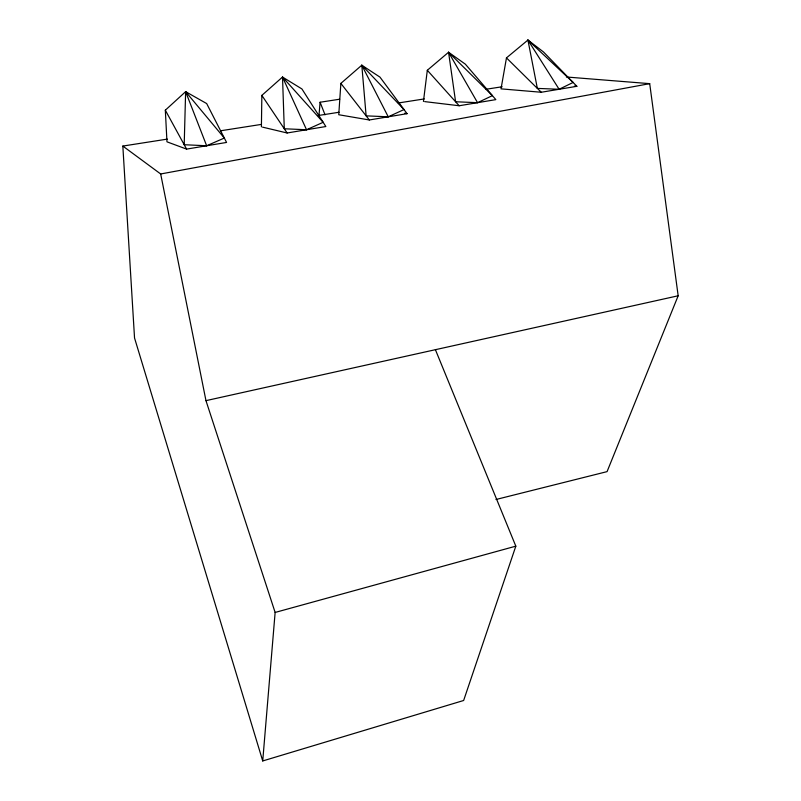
<?xml version="1.0" encoding="UTF-8"?>
<svg xmlns="http://www.w3.org/2000/svg" width="801" height="801" viewBox="0 0 801 801"><rect width="100%" height="100%" fill="white"/><g stroke="black" fill="none" stroke-linecap="round" stroke-linejoin="round"><path stroke-width="1.2" d="M261.406 126.858L261.857 95.389L282.513 77.056L301.937 88.961L325.847 126.528L287.128 132.986L262.568 127.139M185.632 91.664L184.2 144.721L206.648 145.762L224.33 138.052L185.632 91.664L165.326 110.188L166.968 141.827L186.593 149.106L226.573 142.438L206.668 103.559L185.632 91.664L206.648 145.762M340.866 83.394L338.753 114.733L369.331 119.97L407.058 113.672L379.964 77.116L361.802 65.211L340.866 83.394L369.331 119.97M262.728 760.95L275.133 612.445L205.967 400.65L160.681 173.977L122.833 146.062L134.538 337.992L262.728 760.95L463.639 700.495L515.824 546.162L435.404 349.687M318.968 115.544L320.1 102.238L339.684 99.214M423.439 101.467L427.313 70.278L448.56 52.255L465.351 64.17L495.829 99.624L459.183 105.752L424.67 101.607M506.472 57.882L501.025 88.861L541.266 92.255L576.87 86.308L543.468 51.945L527.929 40.05L506.472 57.882L541.266 92.255M566.397 76.996L649.701 83.654L678.167 295.779L607.068 471.629L495.969 499.504M559.118 89.271L573.115 82.443L527.929 40.05L537.351 88.4L559.118 89.271L527.929 40.05M477.556 102.678L492.405 95.639L448.56 52.255L455.599 101.757L477.556 102.678L448.56 52.255M388.245 116.806L404.004 109.557L361.802 65.211L366.127 115.855L388.245 116.806L361.802 65.211M306.543 129.752L323.153 122.303L282.513 77.056L284.285 128.761L306.543 129.752L282.513 77.056M275.133 612.445L515.824 546.162M205.967 400.65L678.167 295.779M160.681 173.977L649.701 83.654M122.833 146.062L167.319 139.114M220.445 130.803L261.216 124.425M318.047 115.544L339.053 112.26M398.357 102.979L424.3 98.923M486.077 89.261L502.137 86.758M574.397 86.097L576.87 86.308M404.655 113.251L407.058 113.672M427.313 70.278L459.183 105.752M261.857 95.389L287.128 132.986M165.326 110.188L186.593 149.106M320.1 102.238L325.036 114.823"/></g></svg>
